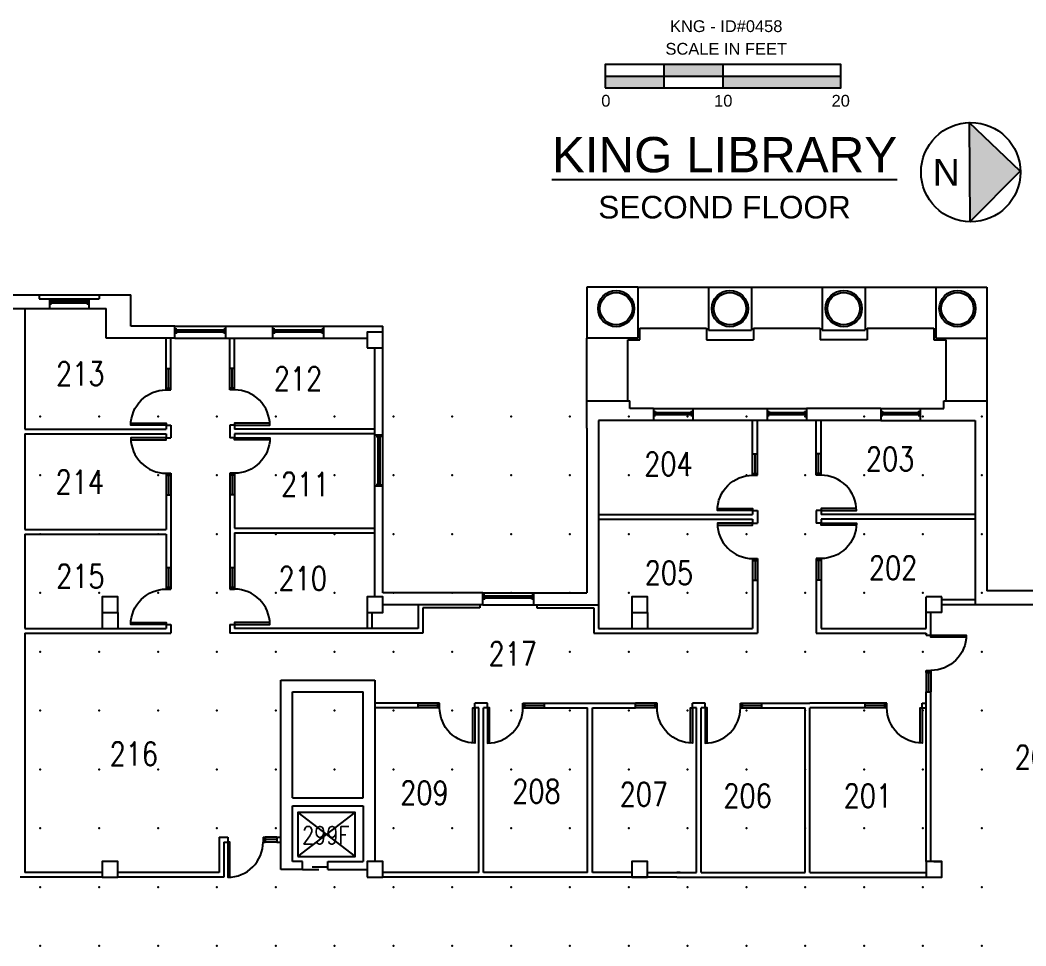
# Model space of a CAD drawing. Header units: millimetres. Extents: x 16 to 306, y 32 to 213.
# Drawn here: x 97.3 to 180.8, y 136.3 to 213.2 of the extents above; entities that cross this region are included whole.
import ezdxf
from ezdxf.enums import TextEntityAlignment as Align

# ---------------------------------------------------------------- set-up
doc = ezdxf.new("R2010")
doc.units = ezdxf.units.MM
for name, color, linetype in [('A-DOOR', 2, 'Continuous'), ('A-FLOR-EVTR', 1, 'Continuous'), ('A-FLOR-IDEN', 202, 'Continuous'), ('A-WALL', 7, 'Continuous'), ('NORTH', 7, 'Continuous')]:
    doc.layers.add(name, color=color, linetype=linetype)
doc.styles.add('ROMANS', font='ROMANS.shx')
doc.styles.add('style1', font='arial.ttf', dxfattribs={"height": 1})

# ---------------------------------------------------------------- blocks, each defined once
blk = doc.blocks.new('*U5')
blk.add_point((0, 0))
blk = doc.blocks.new('*U7')
at = {"color": 0, "linetype": 'ByBlock', "lineweight": -2, "transparency": 16777216}
for p in [(83.0178, 146.502), (87.9012, 146.502), (92.7846, 146.502), (97.668, 146.502), (102.5514, 146.502), (107.4348, 146.502), (112.3182, 146.502), (117.2016, 146.502), (122.085, 146.502), (126.9684, 146.502), (131.8518, 146.502), (136.7352, 146.502), (141.6186, 146.502), (146.502, 146.502), (151.3854, 146.502), (156.2688, 146.502), (161.1522, 146.502), (83.0178, 141.6186), (87.9012, 141.6186), (92.7846, 141.6186), (97.668, 141.6186), (102.5514, 141.6186), (107.4348, 141.6186), (112.3182, 141.6186), (117.2016, 141.6186), (122.085, 141.6186), (126.9684, 141.6186), (131.8518, 141.6186), (136.7352, 141.6186), (141.6186, 141.6186), (146.502, 141.6186), (151.3854, 141.6186), (156.2688, 141.6186), (161.1522, 141.6186), (83.0178, 136.7352), (87.9012, 136.7352), (92.7846, 136.7352), (97.668, 136.7352), (102.5514, 136.7352), (107.4348, 136.7352), (112.3182, 136.7352), (117.2016, 136.7352), (122.085, 136.7352), (126.9684, 136.7352), (131.8518, 136.7352), (136.7352, 136.7352), (141.6186, 136.7352), (146.502, 136.7352), (151.3854, 136.7352), (156.2688, 136.7352), (161.1522, 136.7352), (83.0178, 131.8518), (87.9012, 131.8518), (92.7846, 131.8518), (97.668, 131.8518), (102.5514, 131.8518), (107.4348, 131.8518), (112.3182, 131.8518), (117.2016, 131.8518), (122.085, 131.8518), (126.9684, 131.8518), (131.8518, 131.8518), (136.7352, 131.8518), (141.6186, 131.8518), (146.502, 131.8518), (151.3854, 131.8518), (156.2688, 131.8518), (161.1522, 131.8518), (83.0178, 126.9684), (87.9012, 126.9684), (92.7846, 126.9684), (97.668, 126.9684), (102.5514, 126.9684), (107.4348, 126.9684), (112.3182, 126.9684), (117.2016, 126.9684), (122.085, 126.9684), (126.9684, 126.9684), (131.8518, 126.9684), (136.7352, 126.9684), (141.6186, 126.9684), (146.502, 126.9684), (151.3854, 126.9684), (156.2688, 126.9684), (161.1522, 126.9684), (83.0178, 122.085), (87.9012, 122.085), (92.7846, 122.085), (97.668, 122.085), (102.5514, 122.085), (107.4348, 122.085), (112.3182, 122.085), (117.2016, 122.085), (122.085, 122.085), (126.9684, 122.085), (131.8518, 122.085), (136.7352, 122.085), (141.6186, 122.085), (146.502, 122.085), (151.3854, 122.085), (156.2688, 122.085), (161.1522, 122.085), (83.0178, 117.2016), (87.9012, 117.2016), (92.7846, 117.2016), (97.668, 117.2016), (102.5514, 117.2016), (107.4348, 117.2016), (112.3182, 117.2016), (117.2016, 117.2016), (122.085, 117.2016), (126.9684, 117.2016), (131.8518, 117.2016), (136.7352, 117.2016), (141.6186, 117.2016), (146.502, 117.2016), (151.3854, 117.2016), (156.2688, 117.2016), (161.1522, 117.2016), (83.0178, 112.3182), (87.9012, 112.3182), (92.7846, 112.3182), (97.668, 112.3182), (102.5514, 112.3182), (107.4348, 112.3182), (112.3182, 112.3182), (117.2016, 112.3182), (122.085, 112.3182), (126.9684, 112.3182), (131.8518, 112.3182), (136.7352, 112.3182), (141.6186, 112.3182), (146.502, 112.3182), (151.3854, 112.3182), (156.2688, 112.3182), (161.1522, 112.3182), (83.0178, 107.4348), (87.9012, 107.4348), (92.7846, 107.4348), (97.668, 107.4348), (102.5514, 107.4348), (107.4348, 107.4348), (112.3182, 107.4348), (117.2016, 107.4348), (122.085, 107.4348), (126.9684, 107.4348), (131.8518, 107.4348), (136.7352, 107.4348), (141.6186, 107.4348), (146.502, 107.4348), (151.3854, 107.4348), (156.2688, 107.4348), (161.1522, 107.4348), (83.0178, 102.5514), (87.9012, 102.5514), (92.7846, 102.5514), (97.668, 102.5514), (102.5514, 102.5514), (107.4348, 102.5514), (112.3182, 102.5514), (117.2016, 102.5514), (122.085, 102.5514), (126.9684, 102.5514), (131.8518, 102.5514), (136.7352, 102.5514), (141.6186, 102.5514), (146.502, 102.5514), (151.3854, 102.5514), (156.2688, 102.5514), (161.1522, 102.5514)]:
    blk.add_blockref('*U5', p, dxfattribs=at)

msp = doc.modelspace()

# ---------------------------------------------------------------- hatches: boundary and pattern name
h = msp.add_hatch(color=256)
h.paths.add_polyline_path([(150.782, 207.528), (145.899, 207.528), (145.899, 208.504), (150.782, 208.504)])
h.paths.add_polyline_path([(155.666, 208.504), (150.782, 208.504), (150.782, 209.481), (155.666, 209.481)])
h.paths.add_polyline_path([(165.432, 207.528), (155.666, 207.528), (155.666, 208.504), (165.432, 208.504)])
at = {"layer": 'NORTH'}
msp.add_hatch(color=256, dxfattribs=at).paths.add_polyline_path([(176.149, 196.406), (180.326, 200.63), (176.102, 204.659)])

# ---------------------------------------------------------------- linework, layer by layer
for p, q in [((150.782, 207.528), (150.782, 209.481)), ((155.666, 207.528), (155.666, 209.481)), ((145.899, 208.504), (165.432, 208.504))]:
    msp.add_line(p, q)
msp.add_lwpolyline([(145.899, 207.528), (165.432, 207.528), (165.432, 209.481), (145.899, 209.481)], close=True)
at = {"layer": 'A-DOOR'}
for points in [[(106.52, 179.689), (109.45, 179.689), (109.45, 179.526), (106.52, 179.526, -0.4143), (109.451, 182.456, -0.4143)], [(118.058, 179.689), (115.128, 179.689), (115.128, 179.526), (118.058, 179.526, 0.4143), (115.127, 182.456, 0.4143)], [(106.52, 178.315), (109.45, 178.315), (109.45, 178.478), (106.52, 178.478, 0.4143), (109.451, 175.548, 0.4143)], [(118.058, 178.315), (115.128, 178.315), (115.128, 178.478), (118.058, 178.478, -0.4143), (115.127, 175.548, -0.4143)], [(155.195, 172.607), (158.125, 172.607), (158.125, 172.444), (155.195, 172.444, -0.4143), (158.126, 175.375, -0.4143)], [(166.733, 172.607), (163.803, 172.607), (163.803, 172.444), (166.733, 172.444, 0.4143), (163.802, 175.375, 0.4143)], [(155.195, 171.234), (158.125, 171.234), (158.125, 171.396), (155.195, 171.396, 0.4143), (158.126, 168.466, 0.4143)], [(166.733, 171.234), (163.803, 171.234), (163.803, 171.396), (166.733, 171.396, -0.4143), (163.802, 168.466, -0.4143)], [(106.52, 163.155), (109.45, 163.155), (109.45, 162.992), (106.52, 162.992, -0.4143), (109.451, 165.923, -0.4143)], [(118.058, 163.155), (115.128, 163.155), (115.128, 162.992), (118.058, 162.992, 0.4143), (115.127, 165.923, 0.4143)], [(175.849, 161.944), (172.919, 161.944), (172.919, 162.107), (175.849, 162.107, -0.4143), (172.918, 159.177, -0.4143)], [(175.849, 161.944), (172.919, 161.944), (172.919, 162.107), (175.849, 162.107, -0.4143), (172.918, 159.177, -0.4143)], [(134.917, 153.143), (134.917, 156.074), (135.08, 156.074), (135.08, 153.143, -0.4143), (132.15, 156.075, -0.4143)], [(136.291, 153.143), (136.291, 156.074), (136.128, 156.074), (136.128, 153.143, 0.4143), (139.058, 156.075, 0.4143)], [(152.967, 153.143), (152.967, 156.074), (153.129, 156.074), (153.129, 153.143, -0.4143), (150.199, 156.075, -0.4143)], [(154.34, 153.143), (154.34, 156.074), (154.177, 156.074), (154.177, 153.143, 0.4143), (157.108, 156.075, 0.4143)], [(172.034, 153.143), (172.034, 156.074), (172.196, 156.074), (172.196, 153.143, -0.4143), (169.266, 156.075, -0.4143)], [(114.731, 142.002), (114.731, 144.933), (114.568, 144.933), (114.568, 142.002, 0.4143), (117.498, 144.933, 0.4143)]]:
    msp.add_lwpolyline(points, format="xyb", dxfattribs=at)
at = {"layer": 'A-FLOR-EVTR', "linetype": 'Continuous'}
for p, q in [((120.384, 147.384), (125.138, 143.74)), ((120.384, 143.74), (125.138, 147.384))]:
    msp.add_line(p, q, dxfattribs=at)
msp.add_lwpolyline([(120.384, 143.74), (125.138, 143.74), (125.138, 147.384), (120.384, 147.384), (120.384, 143.74)], close=True, dxfattribs=at)
at = {"layer": 'A-WALL'}
for p, q in [((96.305, 190.352), (98.91, 190.352)), ((98.91, 190.352), (103.895, 190.352)), ((98.91, 190.352), (98.91, 190.026)), ((103.895, 190.352), (106.51, 190.352)), ((103.895, 190.352), (103.895, 190.026)), ((106.51, 187.747), (106.51, 190.352)), ((144.359, 191.003), (144.359, 186.77)), ((148.592, 191.003), (144.359, 191.003)), ((148.592, 191.003), (154.452, 191.003)), ((148.592, 191.003), (148.592, 186.77)), ((154.452, 191.003), (158.034, 191.003)), ((154.452, 191.003), (154.452, 187.421)), ((158.034, 191.003), (163.894, 191.003)), ((158.034, 191.003), (158.034, 187.421)), ((163.894, 191.003), (163.894, 187.421)), ((163.894, 191.003), (167.475, 191.003)), ((167.475, 191.003), (173.336, 191.003)), ((167.475, 191.003), (167.475, 187.421)), ((173.336, 191.003), (177.569, 191.003)), ((173.336, 191.003), (173.336, 186.77)), ((177.569, 191.003), (177.569, 186.77)), ((98.91, 190.026), (99.774, 190.026)), ((99.774, 190.026), (103.03, 190.026)), ((99.774, 190.026), (99.774, 189.212)), ((103.03, 190.026), (103.895, 190.026)), ((103.03, 190.026), (103.03, 189.212)), ((95.44, 189.212), (99.774, 189.212)), ((97.729, 189.212), (97.729, 179.2)), ((99.774, 189.212), (103.03, 189.212)), ((103.03, 189.212), (104.475, 189.212)), ((104.475, 186.77), (104.475, 189.212)), ((110.173, 187.747), (106.51, 187.747)), ((110.173, 187.747), (114.405, 187.747)), ((110.173, 186.77), (110.173, 187.747)), ((114.405, 187.747), (118.312, 187.747)), ((114.405, 186.77), (114.405, 187.747)), ((118.312, 187.747), (122.545, 187.747)), ((118.312, 186.77), (118.312, 187.747)), ((122.545, 187.747), (127.429, 187.747)), ((122.545, 186.77), (122.545, 187.747)), ((127.429, 187.258), (127.429, 187.747)), ((148.754, 187.584), (154.289, 187.584)), ((148.754, 186.607), (148.754, 187.584)), ((154.289, 187.584), (154.289, 186.607)), ((154.452, 187.421), (158.034, 187.421)), ((158.196, 187.584), (163.731, 187.584)), ((158.196, 187.584), (158.196, 186.607)), ((163.731, 187.584), (163.731, 186.607)), ((163.894, 187.421), (167.475, 187.421)), ((167.638, 187.584), (173.173, 187.584)), ((167.638, 187.584), (167.638, 186.607)), ((173.173, 187.584), (173.173, 186.607)), ((110.173, 186.77), (104.475, 186.77)), ((109.45, 184.247), (109.45, 186.77)), ((109.847, 184.247), (109.847, 186.77)), ((110.173, 186.77), (114.405, 186.77)), ((114.405, 186.77), (118.312, 186.77)), ((114.731, 184.247), (114.731, 186.77)), ((115.128, 184.247), (115.128, 186.77)), ((118.312, 186.77), (122.545, 186.77)), ((122.545, 186.77), (126.126, 186.77)), ((144.359, 181.561), (144.359, 186.77)), ((148.592, 186.77), (144.359, 186.77)), ((147.777, 181.561), (147.777, 186.607)), ((147.777, 186.607), (148.754, 186.607)), ((154.289, 186.607), (158.196, 186.607)), ((167.638, 186.607), (163.731, 186.607)), ((173.173, 186.607), (174.15, 186.607)), ((173.336, 186.77), (177.569, 186.77)), ((174.15, 186.607), (174.15, 181.561)), ((177.569, 186.77), (177.569, 181.561)), ((126.778, 178.712), (126.778, 185.956)), ((127.429, 178.712), (127.429, 185.956)), ((109.45, 182.619), (109.45, 184.247)), ((109.45, 184.247), (109.847, 184.247)), ((109.649, 182.619), (109.649, 184.247)), ((109.847, 182.619), (109.847, 184.247)), ((114.731, 182.619), (114.731, 184.247)), ((115.128, 184.247), (114.731, 184.247)), ((114.929, 182.619), (114.929, 184.247)), ((115.128, 182.619), (115.128, 184.247)), ((109.451, 182.456), (109.45, 182.619)), ((109.45, 182.619), (109.847, 182.619)), ((109.45, 182.456), (109.847, 182.456)), ((109.847, 182.456), (109.847, 182.619)), ((115.128, 182.619), (114.731, 182.619)), ((114.731, 182.456), (114.731, 182.619)), ((115.128, 182.456), (114.731, 182.456)), ((115.127, 182.456), (115.128, 182.619)), ((144.359, 181.561), (147.94, 181.561)), ((144.359, 179.282), (144.359, 181.561)), ((147.94, 180.91), (147.94, 181.561)), ((173.986, 181.561), (177.569, 181.561)), ((173.986, 180.91), (173.986, 181.561)), ((177.569, 181.561), (177.569, 165.77)), ((149.893, 180.91), (147.94, 180.91)), ((149.893, 180.91), (153.149, 180.91)), ((149.893, 180.91), (149.893, 179.933)), ((153.149, 180.91), (159.335, 180.91)), ((153.149, 180.91), (153.149, 179.933)), ((159.335, 180.91), (162.591, 180.91)), ((159.335, 180.91), (159.335, 179.933)), ((168.777, 180.91), (162.591, 180.91)), ((162.591, 180.91), (162.591, 179.933)), ((168.777, 180.91), (172.033, 180.91)), ((168.777, 180.91), (168.777, 179.933)), ((172.033, 180.91), (173.986, 180.91)), ((172.033, 180.91), (172.033, 179.933)), ((109.45, 179.526), (109.847, 179.526)), ((109.45, 179.526), (109.45, 179.2)), ((109.847, 179.526), (109.847, 178.478)), ((114.731, 179.526), (114.731, 178.478)), ((115.128, 179.526), (114.731, 179.526)), ((115.128, 179.526), (115.128, 179.2)), ((168.777, 179.933), (145.336, 179.933)), ((145.336, 179.933), (145.336, 162.667)), ((158.125, 177.165), (158.125, 179.933)), ((158.522, 177.165), (158.522, 179.933)), ((163.406, 177.165), (163.406, 179.933)), ((163.803, 177.165), (163.803, 179.933)), ((168.777, 179.933), (172.033, 179.933)), ((172.033, 179.933), (176.592, 179.933)), ((176.592, 179.933), (176.592, 169.677)), ((97.729, 179.2), (109.45, 179.2)), ((97.729, 178.803), (109.45, 178.803)), ((97.729, 178.803), (97.729, 170.888)), ((109.45, 178.803), (109.45, 178.478)), ((126.778, 179.2), (115.128, 179.2)), ((126.778, 178.803), (115.128, 178.803)), ((115.128, 178.803), (115.128, 178.478)), ((127.429, 178.712), (126.778, 178.712)), ((126.778, 174.479), (126.778, 178.712)), ((127.429, 174.479), (127.429, 178.712)), ((144.359, 179.282), (144.359, 165.607)), ((109.45, 178.478), (109.847, 178.478)), ((115.128, 178.478), (114.731, 178.478)), ((158.125, 177.165), (158.522, 177.165)), ((158.125, 175.537), (158.125, 177.165)), ((158.324, 175.537), (158.324, 177.165)), ((158.522, 175.537), (158.522, 177.165)), ((163.803, 177.165), (163.406, 177.165)), ((163.406, 175.537), (163.406, 177.165)), ((163.604, 175.537), (163.604, 177.165)), ((163.803, 175.537), (163.803, 177.165)), ((109.45, 175.548), (109.847, 175.548)), ((109.451, 175.548), (109.45, 175.385)), ((109.45, 175.385), (109.45, 173.757)), ((109.45, 175.385), (109.847, 175.385)), ((109.649, 175.385), (109.649, 173.757)), ((109.847, 175.548), (109.847, 175.385)), ((109.847, 175.385), (109.847, 173.757)), ((115.128, 175.548), (114.731, 175.548)), ((114.731, 175.548), (114.731, 175.385)), ((114.731, 175.385), (114.731, 173.757)), ((115.128, 175.385), (114.731, 175.385)), ((114.929, 175.385), (114.929, 173.757)), ((115.127, 175.548), (115.128, 175.385)), ((115.128, 175.385), (115.128, 173.757)), ((158.125, 175.537), (158.522, 175.537)), ((158.126, 175.375), (158.125, 175.537)), ((158.125, 175.375), (158.522, 175.375)), ((158.522, 175.375), (158.522, 175.537)), ((163.803, 175.537), (163.406, 175.537)), ((163.406, 175.375), (163.406, 175.537)), ((163.803, 175.375), (163.406, 175.375)), ((163.802, 175.375), (163.803, 175.537)), ((126.778, 165.282), (126.778, 174.479)), ((127.429, 174.479), (126.778, 174.479)), ((127.429, 165.607), (127.429, 174.479)), ((109.45, 173.757), (109.847, 173.757)), ((109.45, 173.757), (109.45, 170.888)), ((109.847, 173.757), (109.847, 167.713)), ((114.731, 173.757), (114.731, 167.713)), ((115.128, 173.757), (114.731, 173.757)), ((115.128, 173.757), (115.128, 170.989)), ((145.336, 172.119), (158.125, 172.119)), ((158.125, 172.444), (158.125, 172.119)), ((158.125, 172.444), (158.522, 172.444)), ((158.522, 172.444), (158.522, 171.396)), ((163.803, 172.444), (163.406, 172.444)), ((163.406, 172.444), (163.406, 171.396)), ((163.803, 172.444), (163.803, 172.119)), ((176.592, 172.119), (163.803, 172.119)), ((145.336, 171.722), (158.125, 171.722)), ((158.125, 171.722), (158.125, 171.396)), ((158.125, 171.396), (158.522, 171.396)), ((163.803, 171.396), (163.406, 171.396)), ((176.592, 171.722), (163.803, 171.722)), ((163.803, 171.722), (163.803, 171.396)), ((97.729, 170.888), (109.45, 170.888)), ((97.729, 170.491), (109.45, 170.491)), ((97.729, 170.491), (97.729, 162.667)), ((109.45, 170.491), (109.45, 167.713)), ((115.128, 170.989), (126.778, 170.989)), ((115.128, 170.593), (126.778, 170.593)), ((115.128, 170.593), (115.128, 167.713)), ((176.592, 169.677), (176.592, 164.63)), ((158.126, 168.466), (158.125, 168.303)), ((158.125, 168.466), (158.522, 168.466)), ((158.125, 168.303), (158.522, 168.303)), ((158.125, 168.303), (158.125, 166.675)), ((158.324, 168.303), (158.324, 166.675)), ((158.522, 168.466), (158.522, 168.303)), ((158.522, 168.303), (158.522, 166.675)), ((163.803, 168.466), (163.406, 168.466)), ((163.406, 168.466), (163.406, 168.303)), ((163.803, 168.303), (163.406, 168.303)), ((163.406, 168.303), (163.406, 166.675)), ((163.604, 168.303), (163.604, 166.675)), ((163.802, 168.466), (163.803, 168.303)), ((163.803, 168.303), (163.803, 166.675)), ((109.45, 167.713), (109.847, 167.713)), ((109.45, 167.713), (109.45, 166.085)), ((109.649, 167.713), (109.649, 166.085)), ((109.847, 167.713), (109.847, 166.085)), ((114.731, 167.713), (115.128, 167.713)), ((114.731, 167.713), (114.731, 166.085)), ((114.929, 167.713), (114.929, 166.085)), ((115.128, 167.713), (115.128, 166.085)), ((158.125, 166.675), (158.125, 162.667)), ((158.125, 166.675), (158.522, 166.675)), ((158.522, 166.675), (158.522, 162.27)), ((163.406, 166.675), (163.406, 162.27)), ((163.803, 166.675), (163.406, 166.675)), ((163.803, 166.675), (163.803, 162.667)), ((109.45, 166.085), (109.847, 166.085)), ((109.45, 166.085), (109.45, 165.923)), ((109.45, 165.923), (109.847, 165.923)), ((109.847, 166.085), (109.847, 165.923)), ((114.731, 166.085), (115.128, 166.085)), ((114.731, 166.085), (114.731, 165.923)), ((114.731, 165.923), (115.128, 165.923)), ((115.128, 166.085), (115.128, 165.923)), ((135.731, 165.607), (127.429, 165.607)), ((135.731, 165.607), (139.964, 165.607)), ((135.731, 164.63), (135.731, 165.607)), ((139.964, 165.607), (144.359, 165.607)), ((139.964, 164.63), (139.964, 165.607)), ((172.522, 163.979), (172.522, 165.282)), ((173.824, 165.282), (172.522, 165.282)), ((173.824, 163.979), (173.824, 165.282)), ((181.964, 165.77), (177.569, 165.77)), ((135.731, 164.63), (127.429, 164.63)), ((130.353, 164.63), (130.353, 162.667)), ((135.487, 164.63), (135.487, 164.376)), ((135.731, 164.63), (139.964, 164.63)), ((139.964, 164.63), (145.336, 164.63)), ((140.202, 164.63), (140.202, 164.376)), ((176.592, 165.027), (173.824, 165.027)), ((173.824, 163.979), (173.824, 164.63)), ((176.592, 164.63), (173.824, 164.63)), ((181.964, 164.63), (176.592, 164.63)), ((104.149, 163.979), (104.149, 162.667)), ((105.452, 163.979), (105.452, 162.667)), ((126.126, 163.979), (126.126, 162.667)), ((126.523, 163.979), (126.523, 162.667)), ((135.487, 164.376), (130.75, 164.376)), ((130.75, 164.376), (130.75, 162.27)), ((140.202, 164.376), (144.939, 164.376)), ((144.939, 164.376), (144.939, 162.27)), ((148.103, 163.979), (148.103, 162.667)), ((149.406, 163.979), (149.406, 162.667)), ((173.824, 163.979), (172.522, 163.979)), ((172.522, 162.667), (172.522, 163.979)), ((172.919, 162.107), (172.919, 163.979)), ((173.824, 163.979), (173.173, 163.979)), ((109.45, 162.992), (109.847, 162.992)), ((109.45, 162.992), (109.45, 162.667)), ((109.847, 162.992), (109.847, 162.27)), ((114.731, 162.992), (115.128, 162.992)), ((114.731, 162.992), (114.731, 162.27)), ((115.128, 162.992), (115.128, 162.667)), ((97.729, 162.667), (109.45, 162.667)), ((97.729, 162.27), (109.847, 162.27)), ((97.729, 162.27), (97.729, 142.399)), ((130.75, 162.27), (114.731, 162.27)), ((130.353, 162.667), (115.128, 162.667)), ((144.939, 162.27), (158.522, 162.27)), ((145.336, 162.667), (158.125, 162.667)), ((163.406, 162.27), (172.522, 162.27)), ((163.803, 162.667), (172.522, 162.667)), ((172.522, 162.27), (172.522, 162.107)), ((172.522, 162.107), (172.522, 162.27)), ((172.522, 162.107), (172.919, 162.107)), ((172.522, 159.177), (172.522, 159.014)), ((172.522, 159.177), (172.919, 159.177)), ((172.522, 159.014), (172.522, 159.177)), ((172.522, 159.014), (172.919, 159.014)), ((172.522, 159.014), (172.522, 157.386)), ((172.72, 159.014), (172.72, 157.386)), ((172.919, 159.177), (172.919, 159.014)), ((172.919, 159.014), (172.919, 157.386)), ((118.964, 142.654), (118.964, 158.363)), ((118.964, 158.363), (126.778, 158.363)), ((126.778, 158.363), (126.778, 143.305)), ((119.94, 148.595), (119.94, 157.386)), ((119.94, 157.386), (125.801, 157.386)), ((125.801, 148.595), (125.801, 157.386)), ((172.522, 143.305), (172.522, 157.386)), ((172.522, 157.386), (172.919, 157.386)), ((172.919, 143.305), (172.919, 157.386)), ((130.359, 156.47), (126.778, 156.47)), ((131.987, 156.47), (130.359, 156.47)), ((130.359, 156.074), (130.359, 156.47)), ((131.987, 156.272), (130.359, 156.272)), ((131.987, 156.074), (131.987, 156.47)), ((132.15, 156.47), (131.987, 156.47)), ((132.15, 156.074), (132.15, 156.47)), ((136.128, 156.47), (135.08, 156.47)), ((135.08, 156.074), (135.08, 156.47)), ((136.128, 156.074), (136.128, 156.47)), ((139.058, 156.074), (139.058, 156.47)), ((139.058, 156.47), (139.221, 156.47)), ((139.221, 156.47), (140.849, 156.47)), ((139.221, 156.074), (139.221, 156.47)), ((139.221, 156.272), (140.849, 156.272)), ((140.849, 156.47), (148.409, 156.47)), ((140.849, 156.074), (140.849, 156.47)), ((148.409, 156.074), (148.409, 156.47)), ((150.036, 156.47), (148.409, 156.47)), ((150.036, 156.272), (148.409, 156.272)), ((150.036, 156.074), (150.036, 156.47)), ((150.199, 156.47), (150.036, 156.47)), ((150.199, 156.074), (150.199, 156.47)), ((153.455, 156.47), (153.129, 156.47)), ((153.129, 156.074), (153.129, 156.47)), ((153.852, 156.47), (153.455, 156.47)), ((154.177, 156.47), (153.852, 156.47)), ((154.177, 156.074), (154.177, 156.47)), ((157.108, 156.47), (157.27, 156.47)), ((157.108, 156.074), (157.108, 156.47)), ((157.27, 156.074), (157.27, 156.47)), ((157.27, 156.47), (158.898, 156.47)), ((157.27, 156.272), (158.898, 156.272)), ((158.898, 156.47), (162.877, 156.47)), ((158.898, 156.074), (158.898, 156.47)), ((167.475, 156.47), (162.877, 156.47)), ((162.877, 156.47), (162.877, 156.47)), ((169.103, 156.47), (167.475, 156.47)), ((167.475, 156.074), (167.475, 156.47)), ((169.103, 156.272), (167.475, 156.272)), ((169.103, 156.074), (169.103, 156.47)), ((169.266, 156.47), (169.103, 156.47)), ((169.266, 156.074), (169.266, 156.47)), ((172.196, 156.47), (172.522, 156.47)), ((172.196, 156.074), (172.196, 156.47)), ((130.359, 156.074), (126.778, 156.074)), ((131.987, 156.074), (130.359, 156.074)), ((132.15, 156.075), (131.987, 156.074)), ((135.406, 156.074), (135.08, 156.074)), ((135.406, 142.399), (135.406, 156.074)), ((135.802, 142.399), (135.802, 156.074)), ((136.128, 156.074), (135.802, 156.074)), ((139.058, 156.075), (139.221, 156.074)), ((139.221, 156.074), (140.849, 156.074)), ((140.849, 156.074), (144.43, 156.074)), ((144.43, 142.399), (144.43, 156.074)), ((144.827, 142.399), (144.827, 156.074)), ((144.827, 156.074), (148.409, 156.074)), ((150.036, 156.074), (148.409, 156.074)), ((150.199, 156.075), (150.036, 156.074)), ((153.455, 156.074), (153.129, 156.074)), ((153.455, 142.399), (153.455, 156.074)), ((153.852, 142.399), (153.852, 156.074)), ((154.177, 156.074), (153.852, 156.074)), ((157.108, 156.075), (157.27, 156.074)), ((157.27, 156.074), (158.898, 156.074)), ((158.898, 156.074), (162.48, 156.074)), ((162.48, 142.399), (162.48, 156.074)), ((162.877, 142.399), (162.877, 156.074)), ((167.475, 156.074), (162.877, 156.074)), ((169.103, 156.074), (167.475, 156.074)), ((169.266, 156.075), (169.103, 156.074)), ((172.196, 156.074), (172.522, 156.074)), ((119.94, 148.595), (125.801, 148.595)), ((119.94, 143.305), (119.94, 147.944)), ((119.94, 147.944), (125.801, 147.944)), ((125.801, 147.944), (125.801, 143.305)), ((113.846, 145.329), (114.568, 145.329)), ((113.846, 145.329), (113.846, 142.399)), ((114.568, 145.329), (114.568, 144.933)), ((117.498, 145.329), (117.661, 145.329)), ((117.498, 145.329), (117.498, 144.933)), ((118.638, 145.329), (117.661, 145.329)), ((117.661, 145.329), (117.661, 144.933)), ((118.638, 145.329), (118.964, 145.329)), ((118.638, 145.329), (118.638, 144.933)), ((114.243, 144.933), (114.243, 142.002)), ((114.243, 144.933), (114.568, 144.933)), ((117.498, 144.933), (117.661, 144.933)), ((118.638, 145.131), (117.661, 145.131)), ((118.638, 144.933), (117.661, 144.933)), ((118.638, 144.933), (118.964, 144.933)), ((120.754, 143.305), (119.94, 143.305)), ((120.754, 142.654), (120.754, 143.305)), ((121.573, 142.869), (122.761, 142.869)), ((122.871, 143.305), (125.801, 143.305)), ((122.871, 142.654), (122.871, 143.305)), ((173.173, 143.305), (173.824, 143.305)), ((173.824, 142.002), (173.824, 143.305)), ((104.149, 142.002), (97.333, 142.002)), ((104.149, 142.399), (97.729, 142.399)), ((113.846, 142.399), (105.452, 142.399)), ((114.243, 142.002), (105.452, 142.002)), ((120.754, 142.654), (118.964, 142.654)), ((120.754, 142.654), (122.127, 142.654)), ((122.871, 142.654), (126.126, 142.654)), ((135.406, 142.399), (127.429, 142.399)), ((150.545, 142.002), (127.429, 142.002)), ((144.43, 142.399), (135.802, 142.399)), ((148.103, 142.399), (144.827, 142.399)), ((149.406, 142.399), (153.455, 142.399)), ((151.847, 142.002), (150.545, 142.002)), ((152.12, 142.399), (151.847, 142.399)), ((151.847, 142.002), (172.522, 142.002)), ((153.852, 142.399), (162.48, 142.399)), ((162.877, 142.399), (172.522, 142.399)), ((172.522, 142.002), (173.824, 142.002))]:
    msp.add_line(p, q, dxfattribs=at)
at = {"layer": 'A-WALL', "linetype": 'Continuous'}
for p, q in [((99.774, 189.945), (99.937, 189.945)), ((99.774, 189.619), (99.937, 189.619)), ((99.937, 189.945), (99.937, 189.619)), ((99.937, 189.863), (102.868, 189.863)), ((99.937, 189.7), (102.868, 189.7)), ((102.868, 189.945), (103.03, 189.945)), ((102.868, 189.945), (102.868, 189.619)), ((102.868, 189.619), (103.03, 189.619)), ((110.336, 187.182), (110.172, 187.182)), ((110.336, 187.508), (110.173, 187.508)), ((110.336, 187.182), (110.336, 187.508)), ((114.243, 187.426), (110.336, 187.426)), ((114.243, 187.263), (110.336, 187.263)), ((114.243, 187.182), (114.243, 187.508)), ((114.405, 187.508), (114.243, 187.508)), ((114.405, 187.182), (114.243, 187.182)), ((118.476, 187.508), (118.313, 187.508)), ((118.476, 187.182), (118.313, 187.182)), ((118.476, 187.182), (118.476, 187.508)), ((122.383, 187.426), (118.476, 187.426)), ((122.383, 187.263), (118.476, 187.263)), ((122.383, 187.182), (122.383, 187.508)), ((122.546, 187.508), (122.383, 187.508)), ((122.546, 187.182), (122.383, 187.182)), ((149.894, 180.667), (150.057, 180.667)), ((149.894, 180.341), (150.057, 180.341)), ((150.057, 180.667), (150.057, 180.341)), ((150.057, 180.586), (152.987, 180.586)), ((150.057, 180.423), (152.987, 180.423)), ((152.987, 180.667), (153.15, 180.667)), ((152.987, 180.667), (152.987, 180.341)), ((152.987, 180.341), (153.15, 180.341)), ((159.336, 180.667), (159.499, 180.667)), ((159.336, 180.341), (159.499, 180.341)), ((159.499, 180.667), (159.499, 180.341)), ((159.499, 180.586), (162.429, 180.586)), ((159.499, 180.423), (162.429, 180.423)), ((162.429, 180.667), (162.592, 180.667)), ((162.429, 180.667), (162.429, 180.341)), ((162.429, 180.341), (162.592, 180.341)), ((168.778, 180.667), (168.941, 180.667)), ((168.778, 180.341), (168.941, 180.341)), ((168.941, 180.667), (168.941, 180.341)), ((168.941, 180.586), (171.871, 180.586)), ((168.941, 180.423), (171.871, 180.423)), ((171.871, 180.667), (172.034, 180.667)), ((171.871, 180.667), (171.871, 180.341)), ((171.871, 180.341), (172.034, 180.341)), ((126.942, 178.713), (126.942, 178.55)), ((127.267, 178.713), (127.267, 178.55)), ((127.267, 178.55), (126.942, 178.55)), ((127.023, 178.55), (127.023, 174.643)), ((127.186, 178.55), (127.186, 174.643)), ((127.267, 174.643), (126.942, 174.643)), ((126.942, 174.643), (126.942, 174.481)), ((127.267, 174.643), (127.267, 174.48)), ((135.891, 165.427), (135.728, 165.427)), ((135.891, 165.101), (135.891, 165.427)), ((139.798, 165.346), (135.891, 165.346)), ((139.798, 165.101), (139.798, 165.427)), ((139.961, 165.427), (139.798, 165.427)), ((135.891, 165.101), (135.728, 165.101)), ((139.798, 165.183), (135.891, 165.183)), ((139.961, 165.101), (139.798, 165.101))]:
    msp.add_line(p, q, dxfattribs=at)
at = {"layer": 'A-WALL'}
for points in [[(126.126, 185.956), (127.429, 185.956), (127.429, 187.258), (126.126, 187.258), (126.126, 185.956)], [(104.149, 163.979), (105.452, 163.979), (105.452, 165.282), (104.149, 165.282), (104.149, 163.979)], [(126.126, 163.979), (127.429, 163.979), (127.429, 165.282), (126.126, 165.282), (126.126, 163.979)], [(148.103, 163.979), (149.406, 163.979), (149.406, 165.282), (148.103, 165.282), (148.103, 163.979)], [(104.149, 142.002), (105.452, 142.002), (105.452, 143.305), (104.149, 143.305), (104.149, 142.002)], [(126.126, 142.002), (127.429, 142.002), (127.429, 143.305), (126.126, 143.305), (126.126, 142.002)], [(148.103, 142.002), (149.406, 142.002), (149.406, 143.305), (148.103, 143.305), (148.103, 142.002)], [(172.522, 142.002), (173.824, 142.002), (173.824, 143.305), (172.522, 143.305), (172.522, 142.002)]]:
    msp.add_lwpolyline(points, close=True, dxfattribs=at)
for centre, radius in [((146.798, 189.211), 1.506), ((146.798, 189.211), 1.343), ((156.24, 189.211), 1.506), ((156.24, 189.211), 1.343), ((165.682, 189.211), 1.506), ((165.682, 189.211), 1.343), ((175.124, 189.211), 1.506), ((175.124, 189.211), 1.343)]:
    msp.add_circle(centre, radius, dxfattribs=at)
at = {"layer": 'NORTH'}
msp.add_lwpolyline([(176.149, 196.406), (180.326, 200.63), (176.102, 204.659)], close=True, dxfattribs=at)
msp.add_circle((176.224, 200.536), 4.127, dxfattribs=at)

# ---------------------------------------------------------------- block references
msp.add_blockref('*U7', (15.992, 33.759))

# ---------------------------------------------------------------- texts
at = {"attachment_point": 2, "style": 'style1'}
for s, insert, char_height, width in [('KNG - ID#0458', (155.932, 213.144), 0.97667, 12.12466), ('SCALE IN FEET', (155.932, 211.266), 0.97667, 12.12466), ('0', (145.944, 206.953), 0.977, 5.67228), ('10', (155.689, 206.953), 0.9767, 5.67228), ('20', (165.434, 206.953), 0.9767, 5.67228), ('{\\LKING LIBRARY\\P\\H0.64005x;\\lSECOND FLOOR}', (155.793, 203.454), 2.93002, 59.49272)]:
    msp.add_mtext(s, dxfattribs=dict(at, insert=insert, char_height=char_height, width=width))
at = {"layer": 'A-FLOR-IDEN', "style": 'ROMANS', "width": 0.8}
for s, height, p in [('213', 1.9535, (102.321, 182.835)), ('212', 1.9535, (120.397, 182.411)), ('204', 1.9535, (151.134, 175.334)), ('203', 1.9535, (169.532, 175.752)), ('214', 1.9535, (102.285, 173.844)), ('211', 1.9535, (120.989, 173.655)), ('202', 1.9535, (169.778, 166.719)), ('215', 1.9535, (102.332, 166.026)), ('210', 1.9535, (120.788, 165.837)), ('205', 1.9535, (151.18, 166.302)), ('217', 1.9535, (138.213, 159.595)), ('216', 1.9535, (106.769, 151.271)), ('200', 1.9535, (181.883, 150.996)), ('209', 1.9535, (130.886, 148.041)), ('208', 1.9535, (140.183, 148.164)), ('207', 1.9535, (149.096, 147.918)), ('206', 1.9535, (157.702, 147.795)), ('201', 1.9535, (167.693, 147.795)), ('299F', 1.4651, (122.693, 144.762))]:
    msp.add_text(s, height=height, dxfattribs=at).set_placement(p, align=Align.CENTER)
at = {"layer": 'NORTH', "insert": (174.197, 201.643), "char_height": 2.2307, "width": 4.78283, "attachment_point": 2, "style": 'ROMANS'}
msp.add_mtext('{\\fArial|b0|i0|c0|p34;N}', dxfattribs=at)

doc.saveas('drawing.dxf')
